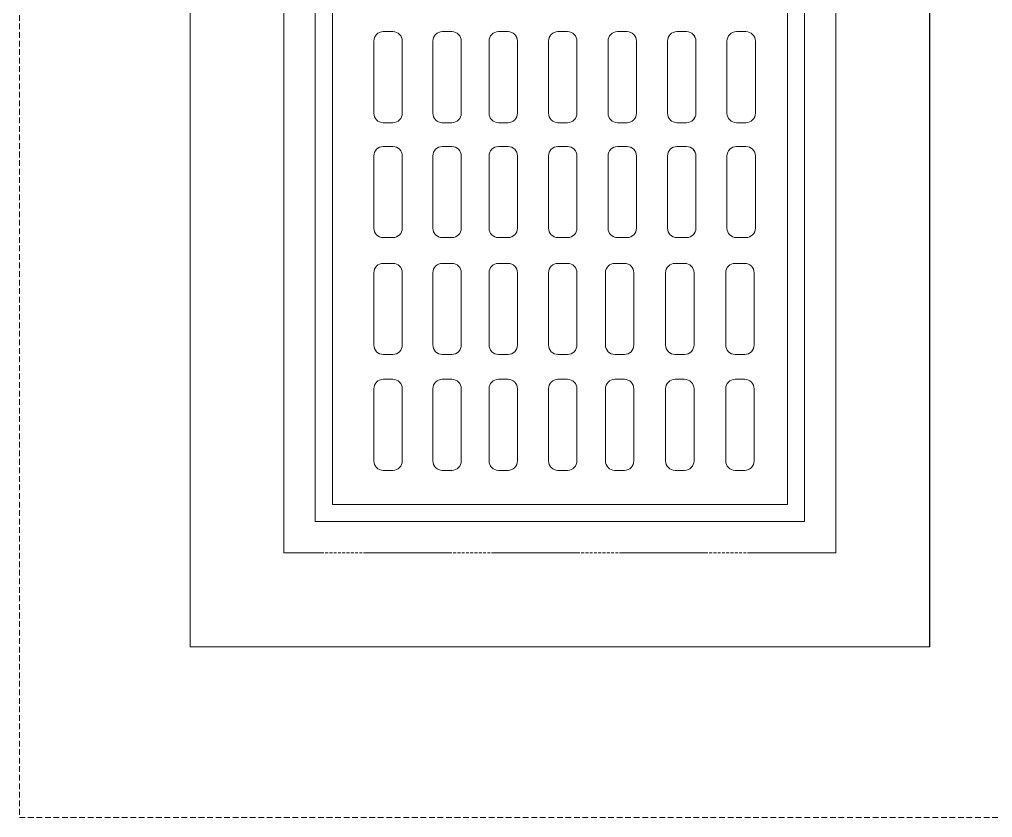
# Model space of a CAD drawing. Header units: inches. Extents: x 25480 to 951550, y -607927 to 1377809.
# Drawn here: x 499982 to 500837, y 352170 to 352871 of the extents above; entities that cross this region are included whole.
import ezdxf

# ---------------------------------------------------------------- set-up
doc = ezdxf.new("R2010")
doc.units = ezdxf.units.IN
doc.header["$MEASUREMENT"] = 0
doc.linetypes.add('HIDDEN', pattern=[0.375, 0.25, -0.125])
doc.linetypes.add('HIDDENX2', pattern=[0.75, 0.5, -0.25])
doc.layers.add('DIM', color=251, linetype='Continuous', lineweight=0)
doc.layers.add('M-X-BKGD', color=8, linetype='Continuous')

# ---------------------------------------------------------------- blocks, each defined once
blk = doc.blocks.new('123')
at = {"layer": 'DIM', "linetype": 'HIDDEN', "ltscale": 300}
blk.add_line((-776238.39, -1066460.24), (-776238.39, -1065975.24), dxfattribs=at)
blk.add_line((-776238.39, -1066460.24), (-776238.39, -1065975.24), dxfattribs=at)
at = {"layer": 'DIM'}
for p, q in [((-776157.59, -1066054.21), (-776094.2, -1066054.21)), ((-776157.59, -1066054.21), (-776094.2, -1066054.21)), ((-776055.73, -1066054.21), (-775992.35, -1066054.21)), ((-776055.73, -1066054.21), (-775992.35, -1066054.21)), ((-775953.05, -1066054.21), (-775889.66, -1066054.21)), ((-775953.05, -1066054.21), (-775889.66, -1066054.21)), ((-775788.73, -1066054.21), (-775852.12, -1066054.21)), ((-775788.73, -1066054.21), (-775852.12, -1066054.21)), ((-776165.89, -1066070.91), (-776165.89, -1066062.52)), ((-776165.89, -1066070.91), (-776165.89, -1066062.52)), ((-776085.89, -1066062.52), (-776085.89, -1066070.91)), ((-776085.89, -1066062.52), (-776085.89, -1066070.91)), ((-776064.04, -1066070.91), (-776064.04, -1066062.52)), ((-776064.04, -1066070.91), (-776064.04, -1066062.52)), ((-775984.04, -1066062.52), (-775984.04, -1066070.91)), ((-775984.04, -1066062.52), (-775984.04, -1066070.91)), ((-775961.35, -1066070.91), (-775961.35, -1066062.52)), ((-775961.35, -1066070.91), (-775961.35, -1066062.52)), ((-775881.35, -1066062.52), (-775881.35, -1066070.91)), ((-775881.35, -1066062.52), (-775881.35, -1066070.91)), ((-775860.43, -1066062.52), (-775860.43, -1066070.91)), ((-775860.43, -1066062.52), (-775860.43, -1066070.91)), ((-775780.43, -1066070.91), (-775780.43, -1066062.52)), ((-775780.43, -1066070.91), (-775780.43, -1066062.52)), ((-776094.2, -1066079.21), (-776157.59, -1066079.21)), ((-776094.2, -1066079.21), (-776157.59, -1066079.21)), ((-775992.35, -1066079.21), (-776055.73, -1066079.21)), ((-775992.35, -1066079.21), (-776055.73, -1066079.21)), ((-775889.66, -1066079.21), (-775953.05, -1066079.21)), ((-775889.66, -1066079.21), (-775953.05, -1066079.21)), ((-775852.12, -1066079.21), (-775788.73, -1066079.21)), ((-775852.12, -1066079.21), (-775788.73, -1066079.21)), ((-776157.59, -1066106.1), (-776094.2, -1066106.1)), ((-776157.59, -1066106.1), (-776094.2, -1066106.1)), ((-776055.73, -1066106.1), (-775992.35, -1066106.1)), ((-776055.73, -1066106.1), (-775992.35, -1066106.1)), ((-775953.05, -1066106.1), (-775889.66, -1066106.1)), ((-775953.05, -1066106.1), (-775889.66, -1066106.1)), ((-775788.73, -1066106.1), (-775852.12, -1066106.1)), ((-775788.73, -1066106.1), (-775852.12, -1066106.1)), ((-776165.89, -1066122.8), (-776165.89, -1066114.41)), ((-776165.89, -1066122.8), (-776165.89, -1066114.41)), ((-776085.89, -1066114.41), (-776085.89, -1066122.8)), ((-776085.89, -1066114.41), (-776085.89, -1066122.8)), ((-776064.04, -1066122.8), (-776064.04, -1066114.41)), ((-776064.04, -1066122.8), (-776064.04, -1066114.41)), ((-775984.04, -1066114.41), (-775984.04, -1066122.8)), ((-775984.04, -1066114.41), (-775984.04, -1066122.8)), ((-775961.35, -1066122.8), (-775961.35, -1066114.41)), ((-775961.35, -1066122.8), (-775961.35, -1066114.41)), ((-775881.35, -1066114.41), (-775881.35, -1066122.8)), ((-775881.35, -1066114.41), (-775881.35, -1066122.8)), ((-775860.43, -1066114.41), (-775860.43, -1066122.8)), ((-775860.43, -1066114.41), (-775860.43, -1066122.8)), ((-775780.43, -1066122.8), (-775780.43, -1066114.41)), ((-775780.43, -1066122.8), (-775780.43, -1066114.41)), ((-776094.2, -1066131.1), (-776157.59, -1066131.1)), ((-776094.2, -1066131.1), (-776157.59, -1066131.1)), ((-775992.35, -1066131.1), (-776055.73, -1066131.1)), ((-775992.35, -1066131.1), (-776055.73, -1066131.1)), ((-775889.66, -1066131.1), (-775953.05, -1066131.1)), ((-775889.66, -1066131.1), (-775953.05, -1066131.1)), ((-775852.12, -1066131.1), (-775788.73, -1066131.1)), ((-775852.12, -1066131.1), (-775788.73, -1066131.1)), ((-776157.59, -1066155.46), (-776094.2, -1066155.46)), ((-776157.59, -1066155.46), (-776094.2, -1066155.46)), ((-776055.73, -1066155.46), (-775992.35, -1066155.46)), ((-776055.73, -1066155.46), (-775992.35, -1066155.46)), ((-775953.05, -1066155.46), (-775889.66, -1066155.46)), ((-775953.05, -1066155.46), (-775889.66, -1066155.46)), ((-775788.73, -1066155.46), (-775852.12, -1066155.46)), ((-775788.73, -1066155.46), (-775852.12, -1066155.46)), ((-776165.89, -1066172.15), (-776165.89, -1066163.77)), ((-776165.89, -1066172.15), (-776165.89, -1066163.77)), ((-776085.89, -1066163.77), (-776085.89, -1066172.15)), ((-776085.89, -1066163.77), (-776085.89, -1066172.15)), ((-776064.04, -1066172.15), (-776064.04, -1066163.77)), ((-776064.04, -1066172.15), (-776064.04, -1066163.77)), ((-775984.04, -1066163.77), (-775984.04, -1066172.15)), ((-775984.04, -1066163.77), (-775984.04, -1066172.15)), ((-775961.35, -1066172.15), (-775961.35, -1066163.77)), ((-775961.35, -1066172.15), (-775961.35, -1066163.77)), ((-775881.35, -1066163.77), (-775881.35, -1066172.15)), ((-775881.35, -1066163.77), (-775881.35, -1066172.15)), ((-775860.43, -1066163.77), (-775860.43, -1066172.15)), ((-775860.43, -1066163.77), (-775860.43, -1066172.15)), ((-775780.43, -1066172.15), (-775780.43, -1066163.77)), ((-775780.43, -1066172.15), (-775780.43, -1066163.77)), ((-776094.2, -1066180.46), (-776157.59, -1066180.46)), ((-776094.2, -1066180.46), (-776157.59, -1066180.46)), ((-775992.35, -1066180.46), (-776055.73, -1066180.46)), ((-775992.35, -1066180.46), (-776055.73, -1066180.46)), ((-775889.66, -1066180.46), (-775953.05, -1066180.46)), ((-775889.66, -1066180.46), (-775953.05, -1066180.46)), ((-775852.12, -1066180.46), (-775788.73, -1066180.46)), ((-775852.12, -1066180.46), (-775788.73, -1066180.46)), ((-776157.59, -1066207.75), (-776094.2, -1066207.75)), ((-776157.59, -1066207.75), (-776094.2, -1066207.75)), ((-776055.73, -1066207.75), (-775992.35, -1066207.75)), ((-776055.73, -1066207.75), (-775992.35, -1066207.75)), ((-775953.05, -1066207.75), (-775889.66, -1066207.75)), ((-775953.05, -1066207.75), (-775889.66, -1066207.75)), ((-775788.73, -1066207.75), (-775852.12, -1066207.75)), ((-775788.73, -1066207.75), (-775852.12, -1066207.75)), ((-776165.89, -1066224.44), (-776165.89, -1066216.05)), ((-776165.89, -1066224.44), (-776165.89, -1066216.05)), ((-776085.89, -1066216.05), (-776085.89, -1066224.44)), ((-776085.89, -1066216.05), (-776085.89, -1066224.44)), ((-776064.04, -1066224.44), (-776064.04, -1066216.05)), ((-776064.04, -1066224.44), (-776064.04, -1066216.05)), ((-775984.04, -1066216.05), (-775984.04, -1066224.44)), ((-775984.04, -1066216.05), (-775984.04, -1066224.44)), ((-775961.35, -1066224.44), (-775961.35, -1066216.05)), ((-775961.35, -1066224.44), (-775961.35, -1066216.05)), ((-775881.35, -1066216.05), (-775881.35, -1066224.44)), ((-775881.35, -1066216.05), (-775881.35, -1066224.44)), ((-775860.43, -1066216.05), (-775860.43, -1066224.44)), ((-775860.43, -1066216.05), (-775860.43, -1066224.44)), ((-775780.43, -1066224.44), (-775780.43, -1066216.05)), ((-775780.43, -1066224.44), (-775780.43, -1066216.05)), ((-776094.2, -1066232.75), (-776157.59, -1066232.75)), ((-776094.2, -1066232.75), (-776157.59, -1066232.75)), ((-775992.35, -1066232.75), (-776055.73, -1066232.75)), ((-775992.35, -1066232.75), (-776055.73, -1066232.75)), ((-775889.66, -1066232.75), (-775953.05, -1066232.75)), ((-775889.66, -1066232.75), (-775953.05, -1066232.75)), ((-775852.12, -1066232.75), (-775788.73, -1066232.75)), ((-775852.12, -1066232.75), (-775788.73, -1066232.75)), ((-776157.59, -1066257.75), (-776094.2, -1066257.75)), ((-776157.59, -1066257.75), (-776094.2, -1066257.75)), ((-776055.73, -1066257.75), (-775992.35, -1066257.75)), ((-776055.73, -1066257.75), (-775992.35, -1066257.75)), ((-775953.05, -1066260.03), (-775889.66, -1066260.03)), ((-775953.05, -1066260.03), (-775889.66, -1066260.03)), ((-775788.73, -1066260.03), (-775852.12, -1066260.03)), ((-775788.73, -1066260.03), (-775852.12, -1066260.03)), ((-776165.89, -1066274.44), (-776165.89, -1066266.05)), ((-776165.89, -1066274.44), (-776165.89, -1066266.05)), ((-776085.89, -1066266.05), (-776085.89, -1066274.44)), ((-776085.89, -1066266.05), (-776085.89, -1066274.44)), ((-776064.04, -1066274.44), (-776064.04, -1066266.05)), ((-776064.04, -1066274.44), (-776064.04, -1066266.05)), ((-775984.04, -1066266.05), (-775984.04, -1066274.44)), ((-775984.04, -1066266.05), (-775984.04, -1066274.44)), ((-775961.35, -1066276.73), (-775961.35, -1066268.34)), ((-775961.35, -1066276.73), (-775961.35, -1066268.34)), ((-775881.35, -1066268.34), (-775881.35, -1066276.73)), ((-775881.35, -1066268.34), (-775881.35, -1066276.73)), ((-775860.43, -1066268.34), (-775860.43, -1066276.73)), ((-775860.43, -1066268.34), (-775860.43, -1066276.73)), ((-775780.43, -1066276.73), (-775780.43, -1066268.34)), ((-775780.43, -1066276.73), (-775780.43, -1066268.34)), ((-776094.2, -1066282.75), (-776157.59, -1066282.75)), ((-776094.2, -1066282.75), (-776157.59, -1066282.75)), ((-775992.35, -1066282.75), (-776055.73, -1066282.75)), ((-775992.35, -1066282.75), (-776055.73, -1066282.75)), ((-775889.66, -1066285.03), (-775953.05, -1066285.03)), ((-775889.66, -1066285.03), (-775953.05, -1066285.03)), ((-775852.12, -1066285.03), (-775788.73, -1066285.03)), ((-775852.12, -1066285.03), (-775788.73, -1066285.03)), ((-776157.59, -1066310.64), (-776094.2, -1066310.64)), ((-776157.59, -1066310.64), (-776094.2, -1066310.64)), ((-776055.73, -1066310.64), (-775992.35, -1066310.64)), ((-776055.73, -1066310.64), (-775992.35, -1066310.64)), ((-775953.05, -1066312.32), (-775889.66, -1066312.32)), ((-775953.05, -1066312.32), (-775889.66, -1066312.32)), ((-775788.73, -1066312.32), (-775852.12, -1066312.32)), ((-775788.73, -1066312.32), (-775852.12, -1066312.32)), ((-776165.89, -1066327.34), (-776165.89, -1066318.95)), ((-776165.89, -1066327.34), (-776165.89, -1066318.95)), ((-776085.89, -1066318.95), (-776085.89, -1066327.34)), ((-776085.89, -1066318.95), (-776085.89, -1066327.34)), ((-776064.04, -1066327.34), (-776064.04, -1066318.95)), ((-776064.04, -1066327.34), (-776064.04, -1066318.95)), ((-775984.04, -1066318.95), (-775984.04, -1066327.34)), ((-775984.04, -1066318.95), (-775984.04, -1066327.34)), ((-775961.35, -1066329.01), (-775961.35, -1066320.62)), ((-775961.35, -1066329.01), (-775961.35, -1066320.62)), ((-775881.35, -1066320.62), (-775881.35, -1066329.01)), ((-775881.35, -1066320.62), (-775881.35, -1066329.01)), ((-775860.43, -1066320.62), (-775860.43, -1066329.01)), ((-775860.43, -1066320.62), (-775860.43, -1066329.01)), ((-775780.43, -1066329.01), (-775780.43, -1066320.62)), ((-775780.43, -1066329.01), (-775780.43, -1066320.62)), ((-776094.2, -1066335.64), (-776157.59, -1066335.64)), ((-776094.2, -1066335.64), (-776157.59, -1066335.64)), ((-775992.35, -1066335.64), (-776055.73, -1066335.64)), ((-775992.35, -1066335.64), (-776055.73, -1066335.64)), ((-775889.66, -1066337.32), (-775953.05, -1066337.32)), ((-775889.66, -1066337.32), (-775953.05, -1066337.32)), ((-775852.12, -1066337.32), (-775788.73, -1066337.32)), ((-775852.12, -1066337.32), (-775788.73, -1066337.32)), ((-776157.59, -1066363.46), (-776094.2, -1066363.46)), ((-776157.59, -1066363.46), (-776094.2, -1066363.46)), ((-776055.73, -1066363.46), (-775992.35, -1066363.46)), ((-776055.73, -1066363.46), (-775992.35, -1066363.46)), ((-775953.05, -1066364.6), (-775889.66, -1066364.6)), ((-775953.05, -1066364.6), (-775889.66, -1066364.6)), ((-775788.73, -1066364.6), (-775852.12, -1066364.6)), ((-775788.73, -1066364.6), (-775852.12, -1066364.6)), ((-776165.89, -1066380.15), (-776165.89, -1066371.76)), ((-776165.89, -1066380.15), (-776165.89, -1066371.76)), ((-776085.89, -1066371.76), (-776085.89, -1066380.15)), ((-776085.89, -1066371.76), (-776085.89, -1066380.15)), ((-776064.04, -1066380.15), (-776064.04, -1066371.76)), ((-776064.04, -1066380.15), (-776064.04, -1066371.76)), ((-775984.04, -1066371.76), (-775984.04, -1066380.15)), ((-775984.04, -1066371.76), (-775984.04, -1066380.15)), ((-775961.35, -1066381.3), (-775961.35, -1066372.91)), ((-775961.35, -1066381.3), (-775961.35, -1066372.91)), ((-775881.35, -1066372.91), (-775881.35, -1066381.3)), ((-775881.35, -1066372.91), (-775881.35, -1066381.3)), ((-775860.43, -1066372.91), (-775860.43, -1066381.3)), ((-775860.43, -1066372.91), (-775860.43, -1066381.3)), ((-775780.43, -1066381.3), (-775780.43, -1066372.91)), ((-775780.43, -1066381.3), (-775780.43, -1066372.91)), ((-776094.2, -1066388.46), (-776157.59, -1066388.46)), ((-776094.2, -1066388.46), (-776157.59, -1066388.46)), ((-775992.35, -1066388.46), (-776055.73, -1066388.46)), ((-775992.35, -1066388.46), (-776055.73, -1066388.46)), ((-775889.66, -1066389.6), (-775953.05, -1066389.6)), ((-775889.66, -1066389.6), (-775953.05, -1066389.6)), ((-775852.12, -1066389.6), (-775788.73, -1066389.6)), ((-775852.12, -1066389.6), (-775788.73, -1066389.6))]:
    blk.add_line(p, q, dxfattribs=at)
at = {"layer": 'DIM', "linetype": 'HIDDENX2', "lineweight": 0, "ltscale": 10}
blk.add_lwpolyline([(-775270.89, -1065742.74), (-776470.89, -1065742.74), (-776470.89, -1066692.74), (-775270.89, -1066692.74)], close=True, dxfattribs=at)
blk.add_lwpolyline([(-775270.89, -1065742.74), (-776470.89, -1065742.74), (-776470.89, -1066692.74), (-775270.89, -1066692.74)], close=True, dxfattribs=at)
at = {"layer": 'DIM', "linetype": 'HIDDEN', "lineweight": 0, "ltscale": 10}
blk.add_lwpolyline([(-775420.89, -1065892.74), (-776320.89, -1065892.74), (-776320.89, -1066542.74), (-775420.89, -1066542.74)], close=True, dxfattribs=at)
blk.add_lwpolyline([(-775420.89, -1065892.74), (-776320.89, -1065892.74), (-776320.89, -1066542.74), (-775420.89, -1066542.74)], close=True, dxfattribs=at)
at = {"layer": 'DIM', "lineweight": 0}
for points in [[(-775420.89, -1065892.74), (-776320.89, -1065892.74), (-776320.89, -1066542.74), (-775420.89, -1066542.74)], [(-775420.89, -1065892.74), (-776320.89, -1065892.74), (-776320.89, -1066542.74), (-775420.89, -1066542.74)], [(-775545.89, -1066017.74), (-776195.89, -1066017.74), (-776195.89, -1066417.74), (-775545.89, -1066417.74)], [(-775545.89, -1066017.74), (-776195.89, -1066017.74), (-776195.89, -1066417.74), (-775545.89, -1066417.74)]]:
    blk.add_lwpolyline(points, close=True, dxfattribs=at)
blk.add_lwpolyline([(-776238.39, -1066460.24), (-775503.39, -1066460.24), (-775503.39, -1065975.24), (-776238.39, -1065975.24)], dxfattribs=at)
blk.add_lwpolyline([(-776238.39, -1066460.24), (-775503.39, -1066460.24), (-775503.39, -1065975.24), (-776238.39, -1065975.24)], dxfattribs=at)
at = {"layer": 'DIM', "linetype": 'HIDDEN', "lineweight": 0, "ltscale": 10}
blk.add_lwpolyline([(-776210.89, -1066432.74), (-775530.89, -1066432.74), (-775530.89, -1066002.74), (-775958.22, -1066002.74)], dxfattribs=at)
blk.add_lwpolyline([(-776210.89, -1066432.74), (-775530.89, -1066432.74), (-775530.89, -1066002.74), (-775958.22, -1066002.74)], dxfattribs=at)
at = {"layer": 'DIM', "linetype": 'Continuous', "ltscale": 300}
blk.add_lwpolyline([(-775980.82, -1066432.74), (-776210.89, -1066432.74), (-776210.89, -1066002.74), (-775783.57, -1066002.74)], dxfattribs=at)
blk.add_lwpolyline([(-775980.82, -1066432.74), (-776210.89, -1066432.74), (-776210.89, -1066002.74), (-775783.57, -1066002.74)], dxfattribs=at)
at = {"layer": 'DIM'}
for centre, start, end in [((-776157.59, -1066062.52), 90, 180), ((-776157.59, -1066062.52), 90, 180), ((-776094.2, -1066062.52), 0, 90), ((-776094.2, -1066062.52), 0, 90), ((-776055.73, -1066062.52), 90, 180), ((-776055.73, -1066062.52), 90, 180), ((-775992.35, -1066062.52), 0, 90), ((-775992.35, -1066062.52), 0, 90), ((-775953.05, -1066062.52), 90, 180), ((-775953.05, -1066062.52), 90, 180), ((-775889.66, -1066062.52), 0, 90), ((-775889.66, -1066062.52), 0, 90), ((-775852.12, -1066062.52), 90, 180), ((-775852.12, -1066062.52), 90, 180), ((-775788.73, -1066062.52), 0, 90), ((-775788.73, -1066062.52), 0, 90), ((-776157.59, -1066070.91), 180, 270), ((-776157.59, -1066070.91), 180, 270), ((-776094.2, -1066070.91), 270, 0), ((-776094.2, -1066070.91), 270, 0), ((-776055.73, -1066070.91), 180, 270), ((-776055.73, -1066070.91), 180, 270), ((-775992.35, -1066070.91), 270, 0), ((-775992.35, -1066070.91), 270, 0), ((-775953.05, -1066070.91), 180, 270), ((-775953.05, -1066070.91), 180, 270), ((-775889.66, -1066070.91), 270, 0), ((-775889.66, -1066070.91), 270, 0), ((-775852.12, -1066070.91), 180, 270), ((-775852.12, -1066070.91), 180, 270), ((-775788.73, -1066070.91), 270, 0), ((-775788.73, -1066070.91), 270, 0), ((-776157.59, -1066114.41), 90, 180), ((-776157.59, -1066114.41), 90, 180), ((-776094.2, -1066114.41), 0, 90), ((-776094.2, -1066114.41), 0, 90), ((-776055.73, -1066114.41), 90, 180), ((-776055.73, -1066114.41), 90, 180), ((-775992.35, -1066114.41), 0, 90), ((-775992.35, -1066114.41), 0, 90), ((-775953.05, -1066114.41), 90, 180), ((-775953.05, -1066114.41), 90, 180), ((-775889.66, -1066114.41), 0, 90), ((-775889.66, -1066114.41), 0, 90), ((-775852.12, -1066114.41), 90, 180), ((-775852.12, -1066114.41), 90, 180), ((-775788.73, -1066114.41), 0, 90), ((-775788.73, -1066114.41), 0, 90), ((-776157.59, -1066122.8), 180, 270), ((-776157.59, -1066122.8), 180, 270), ((-776094.2, -1066122.8), 270, 0), ((-776094.2, -1066122.8), 270, 0), ((-776055.73, -1066122.8), 180, 270), ((-776055.73, -1066122.8), 180, 270), ((-775992.35, -1066122.8), 270, 0), ((-775992.35, -1066122.8), 270, 0), ((-775953.05, -1066122.8), 180, 270), ((-775953.05, -1066122.8), 180, 270), ((-775889.66, -1066122.8), 270, 0), ((-775889.66, -1066122.8), 270, 0), ((-775852.12, -1066122.8), 180, 270), ((-775852.12, -1066122.8), 180, 270), ((-775788.73, -1066122.8), 270, 0), ((-775788.73, -1066122.8), 270, 0), ((-776157.59, -1066163.77), 90, 180), ((-776157.59, -1066163.77), 90, 180), ((-776094.2, -1066163.77), 0, 90), ((-776094.2, -1066163.77), 0, 90), ((-776055.73, -1066163.77), 90, 180), ((-776055.73, -1066163.77), 90, 180), ((-775992.35, -1066163.77), 0, 90), ((-775992.35, -1066163.77), 0, 90), ((-775953.05, -1066163.77), 90, 180), ((-775953.05, -1066163.77), 90, 180), ((-775889.66, -1066163.77), 0, 90), ((-775889.66, -1066163.77), 0, 90), ((-775852.12, -1066163.77), 90, 180), ((-775852.12, -1066163.77), 90, 180), ((-775788.73, -1066163.77), 0, 90), ((-775788.73, -1066163.77), 0, 90), ((-776157.59, -1066172.15), 180, 270), ((-776157.59, -1066172.15), 180, 270), ((-776094.2, -1066172.15), 270, 0), ((-776094.2, -1066172.15), 270, 0), ((-776055.73, -1066172.15), 180, 270), ((-776055.73, -1066172.15), 180, 270), ((-775992.35, -1066172.15), 270, 0), ((-775992.35, -1066172.15), 270, 0), ((-775953.05, -1066172.15), 180, 270), ((-775953.05, -1066172.15), 180, 270), ((-775889.66, -1066172.15), 270, 0), ((-775889.66, -1066172.15), 270, 0), ((-775852.12, -1066172.15), 180, 270), ((-775852.12, -1066172.15), 180, 270), ((-775788.73, -1066172.15), 270, 0), ((-775788.73, -1066172.15), 270, 0), ((-776157.59, -1066216.05), 90, 180), ((-776157.59, -1066216.05), 90, 180), ((-776094.2, -1066216.05), 0, 90), ((-776094.2, -1066216.05), 0, 90), ((-776055.73, -1066216.05), 90, 180), ((-776055.73, -1066216.05), 90, 180), ((-775992.35, -1066216.05), 0, 90), ((-775992.35, -1066216.05), 0, 90), ((-775953.05, -1066216.05), 90, 180), ((-775953.05, -1066216.05), 90, 180), ((-775889.66, -1066216.05), 0, 90), ((-775889.66, -1066216.05), 0, 90), ((-775852.12, -1066216.05), 90, 180), ((-775852.12, -1066216.05), 90, 180), ((-775788.73, -1066216.05), 0, 90), ((-775788.73, -1066216.05), 0, 90), ((-776157.59, -1066224.44), 180, 270), ((-776157.59, -1066224.44), 180, 270), ((-776094.2, -1066224.44), 270, 0), ((-776094.2, -1066224.44), 270, 0), ((-776055.73, -1066224.44), 180, 270), ((-776055.73, -1066224.44), 180, 270), ((-775992.35, -1066224.44), 270, 0), ((-775992.35, -1066224.44), 270, 0), ((-775953.05, -1066224.44), 180, 270), ((-775953.05, -1066224.44), 180, 270), ((-775889.66, -1066224.44), 270, 0), ((-775889.66, -1066224.44), 270, 0), ((-775852.12, -1066224.44), 180, 270), ((-775852.12, -1066224.44), 180, 270), ((-775788.73, -1066224.44), 270, 0), ((-775788.73, -1066224.44), 270, 0), ((-776157.59, -1066266.05), 90, 180), ((-776157.59, -1066266.05), 90, 180), ((-776094.2, -1066266.05), 0, 90), ((-776094.2, -1066266.05), 0, 90), ((-776055.73, -1066266.05), 90, 180), ((-776055.73, -1066266.05), 90, 180), ((-775992.35, -1066266.05), 0, 90), ((-775992.35, -1066266.05), 0, 90), ((-775953.05, -1066268.34), 90, 180), ((-775953.05, -1066268.34), 90, 180), ((-775889.66, -1066268.34), 0, 90), ((-775889.66, -1066268.34), 0, 90), ((-775852.12, -1066268.34), 90, 180), ((-775852.12, -1066268.34), 90, 180), ((-775788.73, -1066268.34), 0, 90), ((-775788.73, -1066268.34), 0, 90), ((-776157.59, -1066274.44), 180, 270), ((-776157.59, -1066274.44), 180, 270), ((-776094.2, -1066274.44), 270, 0), ((-776094.2, -1066274.44), 270, 0), ((-776055.73, -1066274.44), 180, 270), ((-776055.73, -1066274.44), 180, 270), ((-775992.35, -1066274.44), 270, 0), ((-775992.35, -1066274.44), 270, 0), ((-775953.05, -1066276.73), 180, 270), ((-775953.05, -1066276.73), 180, 270), ((-775889.66, -1066276.73), 270, 0), ((-775889.66, -1066276.73), 270, 0), ((-775852.12, -1066276.73), 180, 270), ((-775852.12, -1066276.73), 180, 270), ((-775788.73, -1066276.73), 270, 0), ((-775788.73, -1066276.73), 270, 0), ((-776157.59, -1066318.95), 90, 180), ((-776157.59, -1066318.95), 90, 180), ((-776094.2, -1066318.95), 0, 90), ((-776094.2, -1066318.95), 0, 90), ((-776055.73, -1066318.95), 90, 180), ((-776055.73, -1066318.95), 90, 180), ((-775992.35, -1066318.95), 0, 90), ((-775992.35, -1066318.95), 0, 90), ((-775953.05, -1066320.62), 90, 180), ((-775953.05, -1066320.62), 90, 180), ((-775889.66, -1066320.62), 0, 90), ((-775889.66, -1066320.62), 0, 90), ((-775852.12, -1066320.62), 90, 180), ((-775852.12, -1066320.62), 90, 180), ((-775788.73, -1066320.62), 0, 90), ((-775788.73, -1066320.62), 0, 90), ((-776157.59, -1066327.34), 180, 270), ((-776157.59, -1066327.34), 180, 270), ((-776094.2, -1066327.34), 270, 0), ((-776094.2, -1066327.34), 270, 0), ((-776055.73, -1066327.34), 180, 270), ((-776055.73, -1066327.34), 180, 270), ((-775992.35, -1066327.34), 270, 0), ((-775992.35, -1066327.34), 270, 0), ((-775953.05, -1066329.01), 180, 270), ((-775953.05, -1066329.01), 180, 270), ((-775889.66, -1066329.01), 270, 0), ((-775889.66, -1066329.01), 270, 0), ((-775852.12, -1066329.01), 180, 270), ((-775852.12, -1066329.01), 180, 270), ((-775788.73, -1066329.01), 270, 0), ((-775788.73, -1066329.01), 270, 0), ((-776157.59, -1066371.76), 90, 180), ((-776157.59, -1066371.76), 90, 180), ((-776094.2, -1066371.76), 0, 90), ((-776094.2, -1066371.76), 0, 90), ((-776055.73, -1066371.76), 90, 180), ((-776055.73, -1066371.76), 90, 180), ((-775992.35, -1066371.76), 0, 90), ((-775992.35, -1066371.76), 0, 90), ((-775953.05, -1066372.91), 90, 180), ((-775953.05, -1066372.91), 90, 180), ((-775889.66, -1066372.91), 0, 90), ((-775889.66, -1066372.91), 0, 90), ((-775852.12, -1066372.91), 90, 180), ((-775852.12, -1066372.91), 90, 180), ((-775788.73, -1066372.91), 0, 90), ((-775788.73, -1066372.91), 0, 90), ((-776157.59, -1066380.15), 180, 270), ((-776157.59, -1066380.15), 180, 270), ((-776094.2, -1066380.15), 270, 0), ((-776094.2, -1066380.15), 270, 0), ((-776055.73, -1066380.15), 180, 270), ((-776055.73, -1066380.15), 180, 270), ((-775992.35, -1066380.15), 270, 0), ((-775992.35, -1066380.15), 270, 0), ((-775953.05, -1066381.3), 180, 270), ((-775953.05, -1066381.3), 180, 270), ((-775889.66, -1066381.3), 270, 0), ((-775889.66, -1066381.3), 270, 0), ((-775852.12, -1066381.3), 180, 270), ((-775852.12, -1066381.3), 180, 270), ((-775788.73, -1066381.3), 270, 0), ((-775788.73, -1066381.3), 270, 0)]:
    blk.add_arc(centre, 8.31, start, end, dxfattribs=at)

msp = doc.modelspace()

# ---------------------------------------------------------------- linework, layer by layer
at = {"layer": 'M-X-BKGD', "color": 8, "lineweight": 0}
for p, q in [((500310.36, 352860.27), (500301.97, 352860.27)), ((500310.36, 352860.27), (500301.97, 352860.27)), ((500362.25, 352860.27), (500353.86, 352860.27)), ((500362.25, 352860.27), (500353.86, 352860.27)), ((500411.61, 352860.27), (500403.22, 352860.27)), ((500411.61, 352860.27), (500403.22, 352860.27)), ((500463.89, 352860.27), (500455.51, 352860.27)), ((500463.89, 352860.27), (500455.51, 352860.27)), ((500516.18, 352860.27), (500507.79, 352860.27)), ((500516.18, 352860.27), (500507.79, 352860.27)), ((500568.47, 352860.27), (500560.08, 352860.27)), ((500568.47, 352860.27), (500560.08, 352860.27)), ((500620.75, 352860.27), (500612.36, 352860.27)), ((500620.75, 352860.27), (500612.36, 352860.27)), ((500293.67, 352851.97), (500293.67, 352788.58)), ((500293.67, 352851.97), (500293.67, 352788.58)), ((500318.67, 352788.58), (500318.67, 352851.97)), ((500318.67, 352788.58), (500318.67, 352851.97)), ((500345.56, 352851.97), (500345.56, 352788.58)), ((500345.56, 352851.97), (500345.56, 352788.58)), ((500370.56, 352788.58), (500370.56, 352851.97)), ((500370.56, 352788.58), (500370.56, 352851.97)), ((500394.91, 352851.97), (500394.91, 352788.58)), ((500394.91, 352851.97), (500394.91, 352788.58)), ((500419.91, 352788.58), (500419.91, 352851.97)), ((500419.91, 352788.58), (500419.91, 352851.97)), ((500447.2, 352851.97), (500447.2, 352788.58)), ((500447.2, 352851.97), (500447.2, 352788.58)), ((500472.2, 352788.58), (500472.2, 352851.97)), ((500472.2, 352788.58), (500472.2, 352851.97)), ((500499.49, 352851.97), (500499.49, 352788.58)), ((500499.49, 352851.97), (500499.49, 352788.58)), ((500524.49, 352788.58), (500524.49, 352851.97)), ((500524.49, 352788.58), (500524.49, 352851.97)), ((500551.77, 352851.97), (500551.77, 352788.58)), ((500551.77, 352851.97), (500551.77, 352788.58)), ((500576.77, 352788.58), (500576.77, 352851.97)), ((500576.77, 352788.58), (500576.77, 352851.97)), ((500604.06, 352851.97), (500604.06, 352788.58)), ((500604.06, 352851.97), (500604.06, 352788.58)), ((500629.06, 352788.58), (500629.06, 352851.97)), ((500629.06, 352788.58), (500629.06, 352851.97)), ((500301.97, 352780.27), (500310.36, 352780.27)), ((500301.97, 352780.27), (500310.36, 352780.27)), ((500353.86, 352780.27), (500362.25, 352780.27)), ((500353.86, 352780.27), (500362.25, 352780.27)), ((500403.22, 352780.27), (500411.61, 352780.27)), ((500403.22, 352780.27), (500411.61, 352780.27)), ((500455.51, 352780.27), (500463.89, 352780.27)), ((500455.51, 352780.27), (500463.89, 352780.27)), ((500507.79, 352780.27), (500516.18, 352780.27)), ((500507.79, 352780.27), (500516.18, 352780.27)), ((500560.08, 352780.27), (500568.47, 352780.27)), ((500560.08, 352780.27), (500568.47, 352780.27)), ((500612.36, 352780.27), (500620.75, 352780.27)), ((500612.36, 352780.27), (500620.75, 352780.27)), ((500301.97, 352759.35), (500310.36, 352759.35)), ((500301.97, 352759.35), (500310.36, 352759.35)), ((500353.86, 352759.35), (500362.25, 352759.35)), ((500353.86, 352759.35), (500362.25, 352759.35)), ((500403.22, 352759.35), (500411.61, 352759.35)), ((500403.22, 352759.35), (500411.61, 352759.35)), ((500455.51, 352759.35), (500463.89, 352759.35)), ((500455.51, 352759.35), (500463.89, 352759.35)), ((500507.79, 352759.35), (500516.18, 352759.35)), ((500507.79, 352759.35), (500516.18, 352759.35)), ((500560.08, 352759.35), (500568.47, 352759.35)), ((500560.08, 352759.35), (500568.47, 352759.35)), ((500612.36, 352759.35), (500620.75, 352759.35)), ((500612.36, 352759.35), (500620.75, 352759.35)), ((500293.67, 352687.65), (500293.67, 352751.04)), ((500293.67, 352687.65), (500293.67, 352751.04)), ((500318.67, 352751.04), (500318.67, 352687.65)), ((500318.67, 352751.04), (500318.67, 352687.65)), ((500345.56, 352687.65), (500345.56, 352751.04)), ((500345.56, 352687.65), (500345.56, 352751.04)), ((500370.56, 352751.04), (500370.56, 352687.65)), ((500370.56, 352751.04), (500370.56, 352687.65)), ((500394.91, 352687.65), (500394.91, 352751.04)), ((500394.91, 352687.65), (500394.91, 352751.04)), ((500419.91, 352751.04), (500419.91, 352687.65)), ((500419.91, 352751.04), (500419.91, 352687.65)), ((500447.2, 352687.65), (500447.2, 352751.04)), ((500447.2, 352687.65), (500447.2, 352751.04)), ((500472.2, 352751.04), (500472.2, 352687.65)), ((500472.2, 352751.04), (500472.2, 352687.65)), ((500499.49, 352687.65), (500499.49, 352751.04)), ((500499.49, 352687.65), (500499.49, 352751.04)), ((500524.49, 352751.04), (500524.49, 352687.65)), ((500524.49, 352751.04), (500524.49, 352687.65)), ((500551.77, 352687.65), (500551.77, 352751.04)), ((500551.77, 352687.65), (500551.77, 352751.04)), ((500576.77, 352751.04), (500576.77, 352687.65)), ((500576.77, 352751.04), (500576.77, 352687.65)), ((500604.06, 352687.65), (500604.06, 352751.04)), ((500604.06, 352687.65), (500604.06, 352751.04)), ((500629.06, 352751.04), (500629.06, 352687.65)), ((500629.06, 352751.04), (500629.06, 352687.65)), ((500310.36, 352679.35), (500301.97, 352679.35)), ((500310.36, 352679.35), (500301.97, 352679.35)), ((500362.25, 352679.35), (500353.86, 352679.35)), ((500362.25, 352679.35), (500353.86, 352679.35)), ((500411.61, 352679.35), (500403.22, 352679.35)), ((500411.61, 352679.35), (500403.22, 352679.35)), ((500463.89, 352679.35), (500455.51, 352679.35)), ((500463.89, 352679.35), (500455.51, 352679.35)), ((500516.18, 352679.35), (500507.79, 352679.35)), ((500516.18, 352679.35), (500507.79, 352679.35)), ((500568.47, 352679.35), (500560.08, 352679.35)), ((500568.47, 352679.35), (500560.08, 352679.35)), ((500620.75, 352679.35), (500612.36, 352679.35)), ((500620.75, 352679.35), (500612.36, 352679.35)), ((500293.67, 352584.97), (500293.67, 352648.35)), ((500293.67, 352584.97), (500293.67, 352648.35)), ((500301.97, 352656.66), (500310.36, 352656.66)), ((500301.97, 352656.66), (500310.36, 352656.66)), ((500318.67, 352648.35), (500318.67, 352584.97)), ((500318.67, 352648.35), (500318.67, 352584.97)), ((500345.56, 352584.97), (500345.56, 352648.35)), ((500345.56, 352584.97), (500345.56, 352648.35)), ((500353.86, 352656.66), (500362.25, 352656.66)), ((500353.86, 352656.66), (500362.25, 352656.66)), ((500370.56, 352648.35), (500370.56, 352584.97)), ((500370.56, 352648.35), (500370.56, 352584.97)), ((500394.91, 352584.97), (500394.91, 352648.35)), ((500394.91, 352584.97), (500394.91, 352648.35)), ((500403.22, 352656.66), (500411.61, 352656.66)), ((500403.22, 352656.66), (500411.61, 352656.66)), ((500419.91, 352648.35), (500419.91, 352584.97)), ((500419.91, 352648.35), (500419.91, 352584.97)), ((500447.2, 352584.97), (500447.2, 352648.35)), ((500447.2, 352584.97), (500447.2, 352648.35)), ((500455.51, 352656.66), (500463.89, 352656.66)), ((500455.51, 352656.66), (500463.89, 352656.66)), ((500472.2, 352648.35), (500472.2, 352584.97)), ((500472.2, 352648.35), (500472.2, 352584.97)), ((500497.2, 352584.97), (500497.2, 352648.35)), ((500497.2, 352584.97), (500497.2, 352648.35)), ((500505.51, 352656.66), (500513.89, 352656.66)), ((500505.51, 352656.66), (500513.89, 352656.66)), ((500522.2, 352648.35), (500522.2, 352584.97)), ((500522.2, 352648.35), (500522.2, 352584.97)), ((500550.1, 352584.97), (500550.1, 352648.35)), ((500550.1, 352584.97), (500550.1, 352648.35)), ((500558.4, 352656.66), (500566.79, 352656.66)), ((500558.4, 352656.66), (500566.79, 352656.66)), ((500575.1, 352648.35), (500575.1, 352584.97)), ((500575.1, 352648.35), (500575.1, 352584.97)), ((500602.91, 352584.97), (500602.91, 352648.35)), ((500602.91, 352584.97), (500602.91, 352648.35)), ((500611.22, 352656.66), (500619.61, 352656.66)), ((500611.22, 352656.66), (500619.61, 352656.66)), ((500627.91, 352648.35), (500627.91, 352584.97)), ((500627.91, 352648.35), (500627.91, 352584.97)), ((500310.36, 352576.66), (500301.97, 352576.66)), ((500310.36, 352576.66), (500301.97, 352576.66)), ((500362.25, 352576.66), (500353.86, 352576.66)), ((500362.25, 352576.66), (500353.86, 352576.66)), ((500411.61, 352576.66), (500403.22, 352576.66)), ((500411.61, 352576.66), (500403.22, 352576.66)), ((500463.89, 352576.66), (500455.51, 352576.66)), ((500463.89, 352576.66), (500455.51, 352576.66)), ((500513.89, 352576.66), (500505.51, 352576.66)), ((500513.89, 352576.66), (500505.51, 352576.66)), ((500566.79, 352576.66), (500558.4, 352576.66)), ((500566.79, 352576.66), (500558.4, 352576.66)), ((500619.61, 352576.66), (500611.22, 352576.66)), ((500619.61, 352576.66), (500611.22, 352576.66)), ((500301.97, 352554.81), (500310.36, 352554.81)), ((500301.97, 352554.81), (500310.36, 352554.81)), ((500353.86, 352554.81), (500362.25, 352554.81)), ((500353.86, 352554.81), (500362.25, 352554.81)), ((500403.22, 352554.81), (500411.61, 352554.81)), ((500403.22, 352554.81), (500411.61, 352554.81)), ((500455.51, 352554.81), (500463.89, 352554.81)), ((500455.51, 352554.81), (500463.89, 352554.81)), ((500505.51, 352554.81), (500513.89, 352554.81)), ((500505.51, 352554.81), (500513.89, 352554.81)), ((500558.4, 352554.81), (500566.79, 352554.81)), ((500558.4, 352554.81), (500566.79, 352554.81)), ((500611.22, 352554.81), (500619.61, 352554.81)), ((500611.22, 352554.81), (500619.61, 352554.81)), ((500293.67, 352483.11), (500293.67, 352546.5)), ((500293.67, 352483.11), (500293.67, 352546.5)), ((500318.67, 352546.5), (500318.67, 352483.11)), ((500318.67, 352546.5), (500318.67, 352483.11)), ((500345.56, 352483.11), (500345.56, 352546.5)), ((500345.56, 352483.11), (500345.56, 352546.5)), ((500370.56, 352546.5), (500370.56, 352483.11)), ((500370.56, 352546.5), (500370.56, 352483.11)), ((500394.91, 352483.11), (500394.91, 352546.5)), ((500394.91, 352483.11), (500394.91, 352546.5)), ((500419.91, 352546.5), (500419.91, 352483.11)), ((500419.91, 352546.5), (500419.91, 352483.11)), ((500447.2, 352483.11), (500447.2, 352546.5)), ((500447.2, 352483.11), (500447.2, 352546.5)), ((500472.2, 352546.5), (500472.2, 352483.11)), ((500472.2, 352546.5), (500472.2, 352483.11)), ((500497.2, 352483.11), (500497.2, 352546.5)), ((500497.2, 352483.11), (500497.2, 352546.5)), ((500522.2, 352546.5), (500522.2, 352483.11)), ((500522.2, 352546.5), (500522.2, 352483.11)), ((500550.1, 352483.11), (500550.1, 352546.5)), ((500550.1, 352483.11), (500550.1, 352546.5)), ((500575.1, 352546.5), (500575.1, 352483.11)), ((500575.1, 352546.5), (500575.1, 352483.11)), ((500602.91, 352483.11), (500602.91, 352546.5)), ((500602.91, 352483.11), (500602.91, 352546.5)), ((500627.91, 352546.5), (500627.91, 352483.11)), ((500627.91, 352546.5), (500627.91, 352483.11)), ((500310.36, 352474.81), (500301.97, 352474.81)), ((500310.36, 352474.81), (500301.97, 352474.81)), ((500362.25, 352474.81), (500353.86, 352474.81)), ((500362.25, 352474.81), (500353.86, 352474.81)), ((500411.61, 352474.81), (500403.22, 352474.81)), ((500411.61, 352474.81), (500403.22, 352474.81)), ((500463.89, 352474.81), (500455.51, 352474.81)), ((500463.89, 352474.81), (500455.51, 352474.81)), ((500513.89, 352474.81), (500505.51, 352474.81)), ((500513.89, 352474.81), (500505.51, 352474.81)), ((500566.79, 352474.81), (500558.4, 352474.81)), ((500566.79, 352474.81), (500558.4, 352474.81)), ((500619.61, 352474.81), (500611.22, 352474.81)), ((500619.61, 352474.81), (500611.22, 352474.81))]:
    msp.add_line(p, q, dxfattribs=at)
at = {"layer": 'M-X-BKGD', "color": 8, "linetype": 'HIDDEN', "lineweight": 0, "ltscale": 10}
msp.add_line((500699.7, 352402.31), (500214.7, 352402.31), dxfattribs=at)
msp.add_line((500699.7, 352402.31), (500214.7, 352402.31), dxfattribs=at)
at = {"layer": 'M-X-BKGD', "color": 8, "linetype": 'Continuous', "lineweight": 0, "ltscale": 10}
msp.add_lwpolyline([(500132.2, 353219.81), (500132.2, 352319.81), (500782.2, 352319.81), (500782.2, 353219.81)], close=True, dxfattribs=at)
at = {"layer": 'M-X-BKGD', "color": 8, "lineweight": 0}
for points in [[(500699.7, 352402.31), (500699.7, 353137.31), (500214.7, 353137.31), (500214.7, 352402.31)], [(500699.7, 352402.31), (500699.7, 353137.31), (500214.7, 353137.31), (500214.7, 352402.31)], [(500672.2, 352429.81), (500672.2, 353109.81), (500242.2, 353109.81), (500242.2, 352682.48)], [(500672.2, 352429.81), (500672.2, 353109.81), (500242.2, 353109.81), (500242.2, 352682.48)], [(500672.2, 352659.88), (500672.2, 352429.81), (500242.2, 352429.81), (500242.2, 352857.13)], [(500672.2, 352659.88), (500672.2, 352429.81), (500242.2, 352429.81), (500242.2, 352857.13)]]:
    msp.add_lwpolyline(points, dxfattribs=at)
msp.add_lwpolyline([(500257.2, 353094.81), (500257.2, 352444.81), (500657.2, 352444.81), (500657.2, 353094.81)], close=True, dxfattribs=at)
msp.add_lwpolyline([(500257.2, 353094.81), (500257.2, 352444.81), (500657.2, 352444.81), (500657.2, 353094.81)], close=True, dxfattribs=at)
for centre, start, end in [((500301.97, 352851.97), 90, 180), ((500301.97, 352851.97), 90, 180), ((500310.36, 352851.97), 0, 90), ((500310.36, 352851.97), 0, 90), ((500353.86, 352851.97), 90, 180), ((500353.86, 352851.97), 90, 180), ((500362.25, 352851.97), 0, 90), ((500362.25, 352851.97), 0, 90), ((500403.22, 352851.97), 90, 180), ((500403.22, 352851.97), 90, 180), ((500411.61, 352851.97), 0, 90), ((500411.61, 352851.97), 0, 90), ((500455.51, 352851.97), 90, 180), ((500455.51, 352851.97), 90, 180), ((500463.89, 352851.97), 0, 90), ((500463.89, 352851.97), 0, 90), ((500507.79, 352851.97), 90, 180), ((500507.79, 352851.97), 90, 180), ((500516.18, 352851.97), 0, 90), ((500516.18, 352851.97), 0, 90), ((500560.08, 352851.97), 90, 180), ((500560.08, 352851.97), 90, 180), ((500568.47, 352851.97), 0, 90), ((500568.47, 352851.97), 0, 90), ((500612.36, 352851.97), 90, 180), ((500612.36, 352851.97), 90, 180), ((500620.75, 352851.97), 0, 90), ((500620.75, 352851.97), 0, 90), ((500301.97, 352788.58), 180, 270), ((500301.97, 352788.58), 180, 270), ((500310.36, 352788.58), 270, 0), ((500310.36, 352788.58), 270, 0), ((500353.86, 352788.58), 180, 270), ((500353.86, 352788.58), 180, 270), ((500362.25, 352788.58), 270, 0), ((500362.25, 352788.58), 270, 0), ((500403.22, 352788.58), 180, 270), ((500403.22, 352788.58), 180, 270), ((500411.61, 352788.58), 270, 0), ((500411.61, 352788.58), 270, 0), ((500455.51, 352788.58), 180, 270), ((500455.51, 352788.58), 180, 270), ((500463.89, 352788.58), 270, 0), ((500463.89, 352788.58), 270, 0), ((500507.79, 352788.58), 180, 270), ((500507.79, 352788.58), 180, 270), ((500516.18, 352788.58), 270, 0), ((500516.18, 352788.58), 270, 0), ((500560.08, 352788.58), 180, 270), ((500560.08, 352788.58), 180, 270), ((500568.47, 352788.58), 270, 0), ((500568.47, 352788.58), 270, 0), ((500612.36, 352788.58), 180, 270), ((500612.36, 352788.58), 180, 270), ((500620.75, 352788.58), 270, 0), ((500620.75, 352788.58), 270, 0), ((500301.97, 352751.04), 90, 180), ((500301.97, 352751.04), 90, 180), ((500310.36, 352751.04), 0, 90), ((500310.36, 352751.04), 0, 90), ((500353.86, 352751.04), 90, 180), ((500353.86, 352751.04), 90, 180), ((500362.25, 352751.04), 0, 90), ((500362.25, 352751.04), 0, 90), ((500403.22, 352751.04), 90, 180), ((500403.22, 352751.04), 90, 180), ((500411.61, 352751.04), 0, 90), ((500411.61, 352751.04), 0, 90), ((500455.51, 352751.04), 90, 180), ((500455.51, 352751.04), 90, 180), ((500463.89, 352751.04), 0, 90), ((500463.89, 352751.04), 0, 90), ((500507.79, 352751.04), 90, 180), ((500507.79, 352751.04), 90, 180), ((500516.18, 352751.04), 0, 90), ((500516.18, 352751.04), 0, 90), ((500560.08, 352751.04), 90, 180), ((500560.08, 352751.04), 90, 180), ((500568.47, 352751.04), 0, 90), ((500568.47, 352751.04), 0, 90), ((500612.36, 352751.04), 90, 180), ((500612.36, 352751.04), 90, 180), ((500620.75, 352751.04), 0, 90), ((500620.75, 352751.04), 0, 90), ((500301.97, 352687.65), 180, 270), ((500301.97, 352687.65), 180, 270), ((500310.36, 352687.65), 270, 0), ((500310.36, 352687.65), 270, 0), ((500353.86, 352687.65), 180, 270), ((500353.86, 352687.65), 180, 270), ((500362.25, 352687.65), 270, 0), ((500362.25, 352687.65), 270, 0), ((500403.22, 352687.65), 180, 270), ((500403.22, 352687.65), 180, 270), ((500411.61, 352687.65), 270, 0), ((500411.61, 352687.65), 270, 0), ((500455.51, 352687.65), 180, 270), ((500455.51, 352687.65), 180, 270), ((500463.89, 352687.65), 270, 0), ((500463.89, 352687.65), 270, 0), ((500507.79, 352687.65), 180, 270), ((500507.79, 352687.65), 180, 270), ((500516.18, 352687.65), 270, 0), ((500516.18, 352687.65), 270, 0), ((500560.08, 352687.65), 180, 270), ((500560.08, 352687.65), 180, 270), ((500568.47, 352687.65), 270, 0), ((500568.47, 352687.65), 270, 0), ((500612.36, 352687.65), 180, 270), ((500612.36, 352687.65), 180, 270), ((500620.75, 352687.65), 270, 0), ((500620.75, 352687.65), 270, 0), ((500301.97, 352648.35), 90, 180), ((500301.97, 352648.35), 90, 180), ((500310.36, 352648.35), 0, 90), ((500310.36, 352648.35), 0, 90), ((500353.86, 352648.35), 90, 180), ((500353.86, 352648.35), 90, 180), ((500362.25, 352648.35), 0, 90), ((500362.25, 352648.35), 0, 90), ((500403.22, 352648.35), 90, 180), ((500403.22, 352648.35), 90, 180), ((500411.61, 352648.35), 0, 90), ((500411.61, 352648.35), 0, 90), ((500455.51, 352648.35), 90, 180), ((500455.51, 352648.35), 90, 180), ((500463.89, 352648.35), 0, 90), ((500463.89, 352648.35), 0, 90), ((500505.51, 352648.35), 90, 180), ((500505.51, 352648.35), 90, 180), ((500513.89, 352648.35), 0, 90), ((500513.89, 352648.35), 0, 90), ((500558.4, 352648.35), 90, 180), ((500558.4, 352648.35), 90, 180), ((500566.79, 352648.35), 0, 90), ((500566.79, 352648.35), 0, 90), ((500611.22, 352648.35), 90, 180), ((500611.22, 352648.35), 90, 180), ((500619.61, 352648.35), 0, 90), ((500619.61, 352648.35), 0, 90), ((500301.97, 352584.97), 180, 270), ((500301.97, 352584.97), 180, 270), ((500310.36, 352584.97), 270, 0), ((500310.36, 352584.97), 270, 0), ((500353.86, 352584.97), 180, 270), ((500353.86, 352584.97), 180, 270), ((500362.25, 352584.97), 270, 0), ((500362.25, 352584.97), 270, 0), ((500403.22, 352584.97), 180, 270), ((500403.22, 352584.97), 180, 270), ((500411.61, 352584.97), 270, 0), ((500411.61, 352584.97), 270, 0), ((500455.51, 352584.97), 180, 270), ((500455.51, 352584.97), 180, 270), ((500463.89, 352584.97), 270, 0), ((500463.89, 352584.97), 270, 0), ((500505.51, 352584.97), 180, 270), ((500505.51, 352584.97), 180, 270), ((500513.89, 352584.97), 270, 0), ((500513.89, 352584.97), 270, 0), ((500558.4, 352584.97), 180, 270), ((500558.4, 352584.97), 180, 270), ((500566.79, 352584.97), 270, 0), ((500566.79, 352584.97), 270, 0), ((500611.22, 352584.97), 180, 270), ((500611.22, 352584.97), 180, 270), ((500619.61, 352584.97), 270, 0), ((500619.61, 352584.97), 270, 0), ((500301.97, 352546.5), 90, 180), ((500301.97, 352546.5), 90, 180), ((500310.36, 352546.5), 0, 90), ((500310.36, 352546.5), 0, 90), ((500353.86, 352546.5), 90, 180), ((500353.86, 352546.5), 90, 180), ((500362.25, 352546.5), 0, 90), ((500362.25, 352546.5), 0, 90), ((500403.22, 352546.5), 90, 180), ((500403.22, 352546.5), 90, 180), ((500411.61, 352546.5), 0, 90), ((500411.61, 352546.5), 0, 90), ((500455.51, 352546.5), 90, 180), ((500455.51, 352546.5), 90, 180), ((500463.89, 352546.5), 0, 90), ((500463.89, 352546.5), 0, 90), ((500505.51, 352546.5), 90, 180), ((500505.51, 352546.5), 90, 180), ((500513.89, 352546.5), 0, 90), ((500513.89, 352546.5), 0, 90), ((500558.4, 352546.5), 90, 180), ((500558.4, 352546.5), 90, 180), ((500566.79, 352546.5), 0, 90), ((500566.79, 352546.5), 0, 90), ((500611.22, 352546.5), 90, 180), ((500611.22, 352546.5), 90, 180), ((500619.61, 352546.5), 0, 90), ((500619.61, 352546.5), 0, 90), ((500301.97, 352483.11), 180, 270), ((500301.97, 352483.11), 180, 270), ((500310.36, 352483.11), 270, 0), ((500310.36, 352483.11), 270, 0), ((500353.86, 352483.11), 180, 270), ((500353.86, 352483.11), 180, 270), ((500362.25, 352483.11), 270, 0), ((500362.25, 352483.11), 270, 0), ((500403.22, 352483.11), 180, 270), ((500403.22, 352483.11), 180, 270), ((500411.61, 352483.11), 270, 0), ((500411.61, 352483.11), 270, 0), ((500455.51, 352483.11), 180, 270), ((500455.51, 352483.11), 180, 270), ((500463.89, 352483.11), 270, 0), ((500463.89, 352483.11), 270, 0), ((500505.51, 352483.11), 180, 270), ((500505.51, 352483.11), 180, 270), ((500513.89, 352483.11), 270, 0), ((500513.89, 352483.11), 270, 0), ((500558.4, 352483.11), 180, 270), ((500558.4, 352483.11), 180, 270), ((500566.79, 352483.11), 270, 0), ((500566.79, 352483.11), 270, 0), ((500611.22, 352483.11), 180, 270), ((500611.22, 352483.11), 180, 270), ((500619.61, 352483.11), 270, 0), ((500619.61, 352483.11), 270, 0)]:
    msp.add_arc(centre, 8.31, start, end, dxfattribs=at)

# ---------------------------------------------------------------- block references
at = {"layer": 'M-X-BKGD', "color": 8, "rotation": 90}
msp.add_blockref('123', (-565760.55, 1128640.7), dxfattribs=at)

doc.saveas('drawing.dxf')
